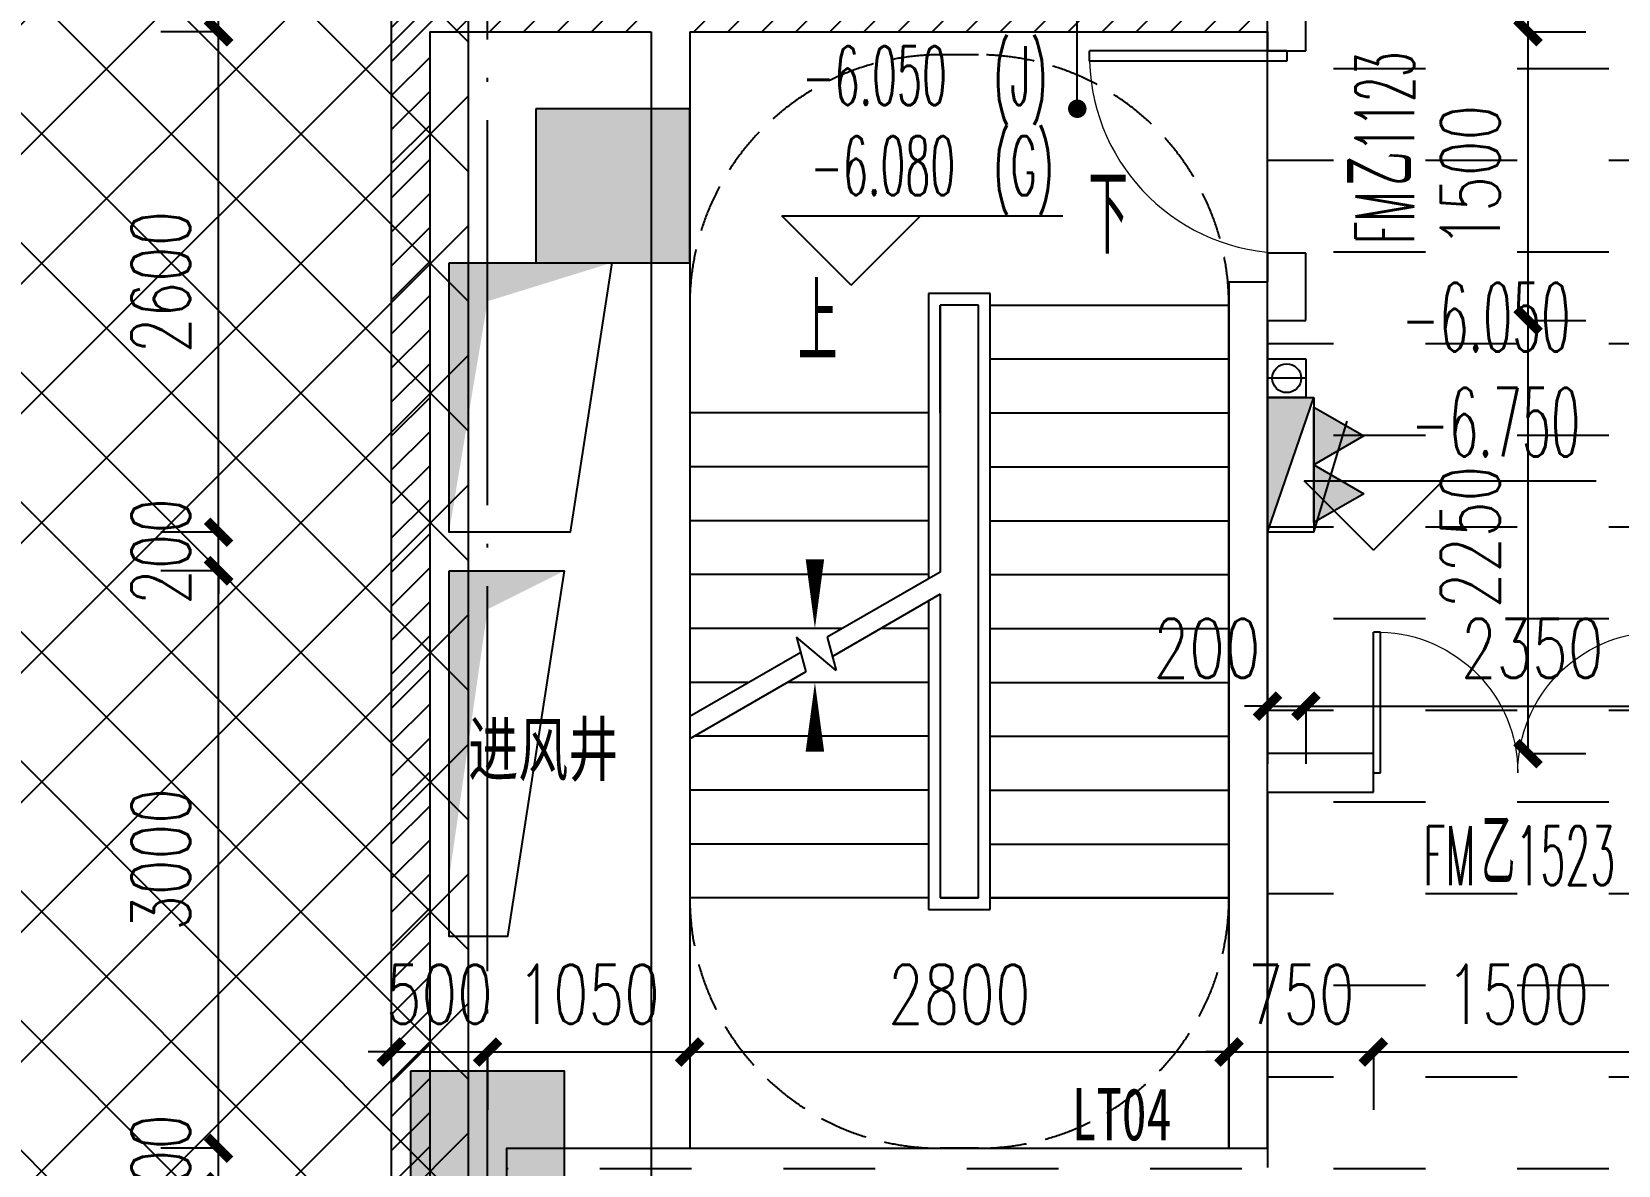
# Model space of a CAD drawing. Header units: millimetres. Extents: x 12325263 to 13848842, y -1463133 to 573208.
# Drawn here: x 12562430 to 12570669, y -816275 to -810387 of the extents above; entities that cross this region are included whole.
import ezdxf
from ezdxf.xclip import XClip

# ---------------------------------------------------------------- set-up
doc = ezdxf.new("R2010")
doc.units = ezdxf.units.MM
doc.header["$LTSCALE"] = 1000
doc.header["$XCLIPFRAME"] = 0
doc.linetypes.add('DASH', pattern=[0.35, 0.25, -0.1])
doc.linetypes.add('DOTE', pattern=[2.42, 2, -0.2, 0.02, -0.2])
for name, color, linetype in [('#s-灭火器', 20, 'Continuous'), ('A-ANNO-ELEV', 3, 'Continuous'), ('A-ANNO-IDEN', 2, 'Continuous'), ('A-ANNO-TEXT', 7, 'Continuous'), ('A-AXIS', 16, 'DOTE'), ('A-COLS', 6, 'Continuous'), ('A-WALL', 5, 'Continuous'), ('A-WALL-PATT', 8, 'Continuous'), ('A_WALL(防火墙)', 151, 'Continuous'), ('DIM_ELEV', 3, 'Continuous'), ('DIM_SYMB', 3, 'Continuous'), ('DOOR_FIRE', 1, 'Continuous'), ('DOOR_FIRE_TEXT', 7, 'Continuous'), ('EQUIP_消火栓', 7, 'Continuous'), ('PUB_DIM', 83, 'Continuous'), ('PUB_HATCH', 8, 'Continuous'), ('PUB_TEXT', 7, 'Continuous'), ('STAIR', 2, 'Continuous'), ('VPIPE-消防高', 3, 'Continuous'), ('WALL', 5, 'Continuous'), ('WALL-SHATCH', 8, 'Continuous'), ('建筑-楼板开洞', 251, 'Continuous'), ('水条件', 1, 'Continuous')]:
    doc.layers.add(name, color=color, linetype=linetype)
doc.styles.add('_TCH_DIM', font='SIMPLEX.shx', dxfattribs={"width": 0.7, "bigfont": 'GBCBIG.shx'})
doc.styles.add('_TCH_DIM_T3', font='SIMPLEX.shx', dxfattribs={"width": 0.705882, "bigfont": 'GBCBIG.shx'})
doc.styles.add('_TCH_WINDOW', font='SIMPLEX', dxfattribs={"width": 0.7, "height": 3.5, "bigfont": 'GBCBIG'})
doc.styles.add('TITXV', font='', dxfattribs={"width": 0.7})
doc.styles.get('TITXV').set_extended_font_data('SimSun')
doc.dimstyles.new('_TCH_ARCH&&120', dxfattribs={"dimtxt": 306, "dimasz": 120, "dimexe": 300, "dimexo": 360, "dimgap": 147, "dimtad": 1, "dimdec": 0, "dimzin": 0, "dimdsep": 46, "dimtxsty": '_TCH_DIM_T3', "dimblk": 'ARCHTICK', "dimcen": 0.09, "dimclrt": 7, "dimazin": 2, "dimtfac": 1, "dimtdec": 0, "dimtix": 1, "dimtmove": 2, "dimatfit": 3, "dimfxl": 1, "dimfxlon": 1, "dimtolj": 1, "dimtzin": 0, "dimarcsym": 0})
pattern_1 = [(45, (0, 89.76), (-88.388383, 88.388383), [])]

# ---------------------------------------------------------------- blocks, each defined once
blk = doc.blocks.new('adgshg13-A$C7F010FC0')
at = {"layer": 'WALL-SHATCH'}
h = blk.add_hatch(color=256, dxfattribs=at)
h.dxf.hatch_style = 1
h.paths.add_polyline_path([(-60384.2, -16880.9), (-763.2, 197.5), (12587.6, -13153.3), (12587.6, -157996), (-162964.9, -188820.4), (-171262.4, -180522.9), (-171262.4, -31310.9), (-150707.2, -10755.7), (-131860.1, -7980.9), (-99162.4, -7980.9), (-99162.4, -4980.9), (-76620.4, -4980.9), (-70107.7, -16880.9)], flags=16)
h.paths.add_polyline_path([(-60091.2, -16380.9), (-646.9, 646.9), (12987.6, -12987.6), (12987.6, -158331.9), (-163100.6, -189250.4), (-171662.4, -180688.6), (-171662.4, -31145.2), (-150777.9, -10260.7), (-131896.7, -7480.9), (-99562.4, -7480.9), (-99562.4, -4580.9), (-76365.6, -4580.9), (-69907.5, -16380.9)])
blk = doc.blocks.new('A$C4C7A72D3')
at = {"layer": 'WALL', "color": 1}
blk.add_blockref('adgshg13-A$C7F010FC0', (210433, 205503.6), dxfattribs=at)
blk = doc.blocks.new('qlzw')
at = {"layer": 'A-AXIS'}
blk.add_line((12431366.8, 979489.8), (12431366.8, 1082089.8), dxfattribs=at)
blk = doc.blocks.new('_FZH')
blk.add_lwpolyline([(-0.5, -0.5), (0.5, -0.5), (0.5, 0.5), (-0.5, 0.5)], close=True)
at = {"layer": 'PUB_HATCH'}
blk.add_solid([(-0.5, -0.5), (0.5, -0.5), (-0.5, 0.5), (0.5, 0.5)], dxfattribs=at)
blk = doc.blocks.new('asdfdsfds')
at = {"layer": 'A-COLS', "xscale": 800, "yscale": 800, "zscale": 800, "rotation": 270}
for p in [(-38850, 74700), (-39500, 69700)]:
    blk.add_blockref('_FZH', p, dxfattribs=at)
blk = doc.blocks.new('管位')
at = {"layer": '水条件'}
blk.add_line((12573126, 675360.4), (12573126, 675160.4), dxfattribs=at)
blk.add_lwpolyline([(12573026, 675360.4), (12573226, 675360.4), (12573226, 675160.4), (12573026, 675160.4)], close=True, dxfattribs=at)
blk = doc.blocks.new('灭火器')
at = {"layer": '#s-灭火器', "ltscale": 1000}
for points in [[(292444.1, 59706.6), (292144.1, 59706.6), (292294.1, 59446.8)], [(292744.1, 59706.6), (292444.1, 59706.6), (292594.1, 59446.8)]]:
    blk.add_hatch(color=256, dxfattribs=at).paths.add_polyline_path(points)
for points in [[(292294.1, 59446.8), (292444.1, 59706.6), (292144.1, 59706.6)], [(292594.1, 59446.8), (292744.1, 59706.6), (292444.1, 59706.6)]]:
    blk.add_lwpolyline(points, close=True, dxfattribs=at)
blk = doc.blocks.new('$TWTSYS$00000508')
for p, q in [((-0.5, 0.5), (0.324, 1.224)), ((-0.5, 0.5), (-0.5, -0.5)), ((-0.5, -0.5), (0.5, 0.5)), ((0.5, 0.5), (-0.5, 0.5)), ((0.5, -0.5), (0.5, 0.5)), ((-0.5, -0.5), (0.5, -0.5))]:
    blk.add_line(p, q)
blk.add_solid([(0.5, -0.5), (0.5, 0.5), (-0.5, -0.5)])
blk = doc.blocks.new('消火栓')
at = {"layer": '#s-灭火器', "rotation": 180.0000000000001}
blk.add_blockref('灭火器', (12864422.1, 734931.8), dxfattribs=at)
at = {"layer": 'EQUIP_消火栓', "xscale": 700, "yscale": 240, "zscale": 700}
blk.add_blockref('$TWTSYS$00000508', (12571977.9, 675105.2), dxfattribs=at)
blk = doc.blocks.new('asdfasfasdfsdf')
at = {"layer": 'VPIPE-消防高'}
blk.add_circle((350, 56450.1), 75, dxfattribs=at)
at = {"xscale": -1, "rotation": 270}
blk.add_blockref('消火栓', (-674735.2, -12515977.8), dxfattribs=at)
at = {"layer": '水条件', "rotation": 270}
blk.add_blockref('管位', (-674910.4, 12629576.1), dxfattribs=at)
blk = doc.blocks.new('_ArchTick')
at = {"color": 0, "linetype": 'ByBlock', "const_width": 0.4}
blk.add_lwpolyline([(-0.5, -0.5), (0.5, 0.5)], dxfattribs=at)
blk = doc.blocks.new('*D4676')
at = {"layer": 'Defpoints', "color": 0, "transparency": 16777216}
for p in [(12568846.8, -812086.7), (12569046.8, -812086.7), (12569046.8, -813890)]:
    blk.add_point(p, dxfattribs=at)
at = {"layer": 'PUB_DIM', "color": 0, "lineweight": -2, "transparency": 16777216}
for p, q in [((12568846.8, -813890), (12568726.8, -813890)), ((12568846.8, -813889), (12568846.8, -814190)), ((12568846.8, -813890), (12569046.8, -813890)), ((12569046.8, -813889), (12569046.8, -814190)), ((12569046.8, -813890), (12569166.8, -813890))]:
    blk.add_line(p, q, dxfattribs=at)
at = {"layer": 'PUB_DIM', "color": 0, "lineweight": -2, "transparency": 16777216, "xscale": 120, "yscale": 120, "zscale": 120}
blk.add_blockref('_ArchTick', (12568846.8, -813890), dxfattribs=at)
at = {"layer": 'PUB_DIM', "color": 0, "lineweight": -2, "transparency": 16777216, "xscale": 120, "yscale": 120, "zscale": 120, "rotation": 180}
blk.add_blockref('_ArchTick', (12569046.8, -813890), dxfattribs=at)
at = {"layer": 'PUB_DIM', "color": 7, "transparency": 16777216, "insert": (12568532.4, -813590), "char_height": 306, "attachment_point": 5, "style": '_TCH_DIM_T3'}
blk.add_mtext('\\A1;200', dxfattribs=at)
blk = doc.blocks.new('*D4677')
at = {"layer": 'Defpoints', "color": 0, "transparency": 16777216}
for p in [(12569046.8, -812086.7), (12571396.8, -812086.7), (12571396.8, -813890)]:
    blk.add_point(p, dxfattribs=at)
at = {"layer": 'PUB_DIM', "color": 0, "lineweight": -2, "transparency": 16777216}
for p, q in [((12569046.8, -813889), (12569046.8, -814190)), ((12569046.8, -813890), (12571396.8, -813890)), ((12571396.8, -813889), (12571396.8, -814190))]:
    blk.add_line(p, q, dxfattribs=at)
at = {"layer": 'PUB_DIM', "color": 0, "lineweight": -2, "transparency": 16777216, "xscale": 120, "yscale": 120, "zscale": 120, "rotation": 180}
blk.add_blockref('_ArchTick', (12569046.8, -813890), dxfattribs=at)
at = {"layer": 'PUB_DIM', "color": 0, "lineweight": -2, "transparency": 16777216, "xscale": 120, "yscale": 120, "zscale": 120}
blk.add_blockref('_ArchTick', (12571396.8, -813890), dxfattribs=at)
at = {"layer": 'PUB_DIM', "color": 7, "transparency": 16777216, "insert": (12570221.8, -813590), "char_height": 306, "attachment_point": 5, "style": '_TCH_DIM_T3'}
blk.add_mtext('\\A1;2350', dxfattribs=at)
blk = doc.blocks.new('*D4678')
at = {"layer": 'Defpoints', "color": 0, "transparency": 16777216}
for p in [(12569046.8, -811886.7), (12570200, -811886.7), (12569046.8, -814136.8)]:
    blk.add_point(p, dxfattribs=at)
at = {"layer": 'PUB_DIM', "color": 0, "lineweight": -2, "transparency": 16777216}
for p, q in [((12570199, -811886.7), (12570500, -811886.7)), ((12570200, -814136.8), (12570200, -811886.7)), ((12570199, -814136.8), (12570500, -814136.8))]:
    blk.add_line(p, q, dxfattribs=at)
at = {"layer": 'PUB_DIM', "color": 0, "lineweight": -2, "transparency": 16777216, "xscale": 120, "yscale": 120, "zscale": 120}
for p, rotation in [((12570200, -811886.7), 90), ((12570200, -814136.8), 270)]:
    blk.add_blockref('_ArchTick', p, dxfattribs=dict(at, rotation=rotation))
at = {"layer": 'PUB_DIM', "color": 7, "transparency": 16777216, "insert": (12569900, -813011.7), "char_height": 306, "attachment_point": 5, "rotation": 90, "style": '_TCH_DIM_T3'}
blk.add_mtext('\\A1;2250', dxfattribs=at)
blk = doc.blocks.new('*D4679')
at = {"layer": 'Defpoints', "color": 0, "transparency": 16777216}
for p in [(12569046.8, -810386.8), (12570200, -810386.8), (12569046.8, -811886.7)]:
    blk.add_point(p, dxfattribs=at)
at = {"layer": 'PUB_DIM', "color": 0, "lineweight": -2, "transparency": 16777216}
for p, q in [((12570199, -810386.8), (12570500, -810386.8)), ((12570200, -811886.7), (12570200, -810386.8)), ((12570199, -811886.7), (12570500, -811886.7))]:
    blk.add_line(p, q, dxfattribs=at)
at = {"layer": 'PUB_DIM', "color": 0, "lineweight": -2, "transparency": 16777216, "xscale": 120, "yscale": 120, "zscale": 120}
for p, rotation in [((12570200, -810386.8), 90), ((12570200, -811886.7), 270)]:
    blk.add_blockref('_ArchTick', p, dxfattribs=dict(at, rotation=rotation))
at = {"layer": 'PUB_DIM', "color": 7, "transparency": 16777216, "insert": (12569900, -811136.7), "char_height": 306, "attachment_point": 5, "rotation": 90, "style": '_TCH_DIM_T3'}
blk.add_mtext('\\A1;1500', dxfattribs=at)
blk = doc.blocks.new('*D4680')
at = {"layer": 'Defpoints', "color": 0, "transparency": 16777216}
for p in [(12569046.8, -807736.8), (12570200, -807736.8), (12569046.8, -810386.8)]:
    blk.add_point(p, dxfattribs=at)
at = {"layer": 'PUB_DIM', "color": 0, "lineweight": -2, "transparency": 16777216}
for p, q in [((12570199, -807736.8), (12570500, -807736.8)), ((12570200, -810386.8), (12570200, -807736.8)), ((12570199, -810386.8), (12570500, -810386.8))]:
    blk.add_line(p, q, dxfattribs=at)
at = {"layer": 'PUB_DIM', "color": 0, "lineweight": -2, "transparency": 16777216, "xscale": 120, "yscale": 120, "zscale": 120}
for p, rotation in [((12570200, -807736.8), 90), ((12570200, -810386.8), 270)]:
    blk.add_blockref('_ArchTick', p, dxfattribs=dict(at, rotation=rotation))
at = {"layer": 'PUB_DIM', "color": 7, "transparency": 16777216, "insert": (12569900, -809061.8), "char_height": 306, "attachment_point": 5, "rotation": 90, "style": '_TCH_DIM_T3'}
blk.add_mtext('\\A1;2650', dxfattribs=at)
blk = doc.blocks.new('*D4687')
at = {"layer": 'Defpoints', "color": 0, "transparency": 16777216}
for p in [(12569396.8, -814886.8), (12570896.8, -814886.8), (12570896.8, -815686.8)]:
    blk.add_point(p, dxfattribs=at)
at = {"layer": 'PUB_DIM', "color": 0, "lineweight": -2, "transparency": 16777216}
for p, q in [((12569396.8, -815685.8), (12569396.8, -815986.8)), ((12569396.8, -815686.8), (12570896.8, -815686.8)), ((12570896.8, -815685.8), (12570896.8, -815986.8))]:
    blk.add_line(p, q, dxfattribs=at)
at = {"layer": 'PUB_DIM', "color": 0, "lineweight": -2, "transparency": 16777216, "xscale": 120, "yscale": 120, "zscale": 120, "rotation": 180}
blk.add_blockref('_ArchTick', (12569396.8, -815686.8), dxfattribs=at)
at = {"layer": 'PUB_DIM', "color": 0, "lineweight": -2, "transparency": 16777216, "xscale": 120, "yscale": 120, "zscale": 120}
blk.add_blockref('_ArchTick', (12570896.8, -815686.8), dxfattribs=at)
at = {"layer": 'PUB_DIM', "color": 7, "transparency": 16777216, "insert": (12570146.8, -815386.8), "char_height": 306, "attachment_point": 5, "style": '_TCH_DIM_T3'}
blk.add_mtext('\\A1;1500', dxfattribs=at)
blk = doc.blocks.new('*D4688')
at = {"layer": 'Defpoints', "color": 0, "transparency": 16777216}
for p in [(12568646.8, -814886.8), (12569396.8, -814886.8), (12569396.8, -815686.8)]:
    blk.add_point(p, dxfattribs=at)
at = {"layer": 'PUB_DIM', "color": 0, "lineweight": -2, "transparency": 16777216}
for p, q in [((12568646.8, -815686.8), (12568526.8, -815686.8)), ((12568646.8, -815685.8), (12568646.8, -815986.8)), ((12568646.8, -815686.8), (12569396.8, -815686.8)), ((12569396.8, -815685.8), (12569396.8, -815986.8)), ((12569396.8, -815686.8), (12569516.8, -815686.8))]:
    blk.add_line(p, q, dxfattribs=at)
at = {"layer": 'PUB_DIM', "color": 0, "lineweight": -2, "transparency": 16777216, "xscale": 120, "yscale": 120, "zscale": 120}
blk.add_blockref('_ArchTick', (12568646.8, -815686.8), dxfattribs=at)
at = {"layer": 'PUB_DIM', "color": 0, "lineweight": -2, "transparency": 16777216, "xscale": 120, "yscale": 120, "zscale": 120, "rotation": 180}
blk.add_blockref('_ArchTick', (12569396.8, -815686.8), dxfattribs=at)
at = {"layer": 'PUB_DIM', "color": 7, "transparency": 16777216, "insert": (12569021.8, -815386.8), "char_height": 306, "attachment_point": 5, "style": '_TCH_DIM_T3'}
blk.add_mtext('\\A1;750', dxfattribs=at)
blk = doc.blocks.new('*D4689')
at = {"layer": 'Defpoints', "color": 0, "transparency": 16777216}
for p in [(12565846.8, -814886.8), (12568646.8, -814886.8), (12568646.8, -815686.8)]:
    blk.add_point(p, dxfattribs=at)
at = {"layer": 'PUB_DIM', "color": 0, "lineweight": -2, "transparency": 16777216}
for p, q in [((12565846.8, -815685.8), (12565846.8, -815986.8)), ((12565846.8, -815686.8), (12568646.8, -815686.8)), ((12568646.8, -815685.8), (12568646.8, -815986.8))]:
    blk.add_line(p, q, dxfattribs=at)
at = {"layer": 'PUB_DIM', "color": 0, "lineweight": -2, "transparency": 16777216, "xscale": 120, "yscale": 120, "zscale": 120, "rotation": 180}
blk.add_blockref('_ArchTick', (12565846.8, -815686.8), dxfattribs=at)
at = {"layer": 'PUB_DIM', "color": 0, "lineweight": -2, "transparency": 16777216, "xscale": 120, "yscale": 120, "zscale": 120}
blk.add_blockref('_ArchTick', (12568646.8, -815686.8), dxfattribs=at)
at = {"layer": 'PUB_DIM', "color": 7, "transparency": 16777216, "insert": (12567246.8, -815386.8), "char_height": 306, "attachment_point": 5, "style": '_TCH_DIM_T3'}
blk.add_mtext('\\A1;2800', dxfattribs=at)
blk = doc.blocks.new('*D4690')
at = {"layer": 'Defpoints', "color": 0, "transparency": 16777216}
for p in [(12564796.8, -814886.8), (12565846.8, -814886.8), (12565846.8, -815686.8)]:
    blk.add_point(p, dxfattribs=at)
at = {"layer": 'PUB_DIM', "color": 0, "lineweight": -2, "transparency": 16777216}
for p, q in [((12564796.8, -815685.8), (12564796.8, -815986.8)), ((12564796.8, -815686.8), (12565846.8, -815686.8)), ((12565846.8, -815685.8), (12565846.8, -815986.8))]:
    blk.add_line(p, q, dxfattribs=at)
at = {"layer": 'PUB_DIM', "color": 0, "lineweight": -2, "transparency": 16777216, "xscale": 120, "yscale": 120, "zscale": 120, "rotation": 180}
blk.add_blockref('_ArchTick', (12564796.8, -815686.8), dxfattribs=at)
at = {"layer": 'PUB_DIM', "color": 0, "lineweight": -2, "transparency": 16777216, "xscale": 120, "yscale": 120, "zscale": 120}
blk.add_blockref('_ArchTick', (12565846.8, -815686.8), dxfattribs=at)
at = {"layer": 'PUB_DIM', "color": 7, "transparency": 16777216, "insert": (12565321.8, -815386.8), "char_height": 306, "attachment_point": 5, "style": '_TCH_DIM_T3'}
blk.add_mtext('\\A1;1050', dxfattribs=at)
blk = doc.blocks.new('*D4691')
at = {"layer": 'Defpoints', "color": 0, "transparency": 16777216}
for p in [(12564296.9, -814886.8), (12564796.8, -814886.8), (12564796.8, -815686.8)]:
    blk.add_point(p, dxfattribs=at)
at = {"layer": 'PUB_DIM', "color": 0, "lineweight": -2, "transparency": 16777216}
for p, q in [((12564296.9, -815686.8), (12564176.9, -815686.8)), ((12564296.9, -815685.8), (12564296.9, -815986.8)), ((12564296.9, -815686.8), (12564796.8, -815686.8)), ((12564796.8, -815685.8), (12564796.8, -815986.8)), ((12564796.8, -815686.8), (12564916.8, -815686.8))]:
    blk.add_line(p, q, dxfattribs=at)
at = {"layer": 'PUB_DIM', "color": 0, "lineweight": -2, "transparency": 16777216, "xscale": 120, "yscale": 120, "zscale": 120}
blk.add_blockref('_ArchTick', (12564296.9, -815686.8), dxfattribs=at)
at = {"layer": 'PUB_DIM', "color": 0, "lineweight": -2, "transparency": 16777216, "xscale": 120, "yscale": 120, "zscale": 120, "rotation": 180}
blk.add_blockref('_ArchTick', (12564796.8, -815686.8), dxfattribs=at)
at = {"layer": 'PUB_DIM', "color": 7, "transparency": 16777216, "insert": (12564546.9, -815386.8), "char_height": 306, "attachment_point": 5, "style": '_TCH_DIM_T3'}
blk.add_mtext('\\A1;500', dxfattribs=at)
blk = doc.blocks.new('*D4693')
at = {"layer": 'Defpoints', "color": 0, "transparency": 16777216}
for p in [(12563400, -807736.8), (12564496.8, -807736.8), (12564496.8, -810386.8)]:
    blk.add_point(p, dxfattribs=at)
at = {"layer": 'PUB_DIM', "color": 0, "lineweight": -2, "transparency": 16777216}
for p, q in [((12563401, -807736.8), (12563100, -807736.8)), ((12563400, -810386.8), (12563400, -807736.8)), ((12563401, -810386.8), (12563100, -810386.8))]:
    blk.add_line(p, q, dxfattribs=at)
at = {"layer": 'PUB_DIM', "color": 0, "lineweight": -2, "transparency": 16777216, "xscale": 120, "yscale": 120, "zscale": 120}
for p, rotation in [((12563400, -807736.8), 90), ((12563400, -810386.8), 270)]:
    blk.add_blockref('_ArchTick', p, dxfattribs=dict(at, rotation=rotation))
at = {"layer": 'PUB_DIM', "color": 7, "transparency": 16777216, "insert": (12563100, -809061.8), "char_height": 306, "attachment_point": 5, "rotation": 90, "style": '_TCH_DIM_T3'}
blk.add_mtext('\\A1;2650', dxfattribs=at)
blk = doc.blocks.new('*D4694')
at = {"layer": 'Defpoints', "color": 0, "transparency": 16777216}
for p in [(12563400, -810386.8), (12564496.8, -810386.8), (12564496.8, -812986.8)]:
    blk.add_point(p, dxfattribs=at)
at = {"layer": 'PUB_DIM', "color": 0, "lineweight": -2, "transparency": 16777216}
for p, q in [((12563401, -810386.8), (12563100, -810386.8)), ((12563400, -812986.8), (12563400, -810386.8)), ((12563401, -812986.8), (12563100, -812986.8))]:
    blk.add_line(p, q, dxfattribs=at)
at = {"layer": 'PUB_DIM', "color": 0, "lineweight": -2, "transparency": 16777216, "xscale": 120, "yscale": 120, "zscale": 120}
for p, rotation in [((12563400, -810386.8), 90), ((12563400, -812986.8), 270)]:
    blk.add_blockref('_ArchTick', p, dxfattribs=dict(at, rotation=rotation))
at = {"layer": 'PUB_DIM', "color": 7, "transparency": 16777216, "insert": (12563100, -811686.8), "char_height": 306, "attachment_point": 5, "rotation": 90, "style": '_TCH_DIM_T3'}
blk.add_mtext('\\A1;2600', dxfattribs=at)
blk = doc.blocks.new('*D4695')
at = {"layer": 'Defpoints', "color": 0, "transparency": 16777216}
for p in [(12563400, -812986.8), (12564496.8, -812986.8), (12564496.8, -813186.8)]:
    blk.add_point(p, dxfattribs=at)
at = {"layer": 'PUB_DIM', "color": 0, "lineweight": -2, "transparency": 16777216}
for p, q in [((12563400, -812986.8), (12563400, -812866.8)), ((12563401, -812986.8), (12563100, -812986.8)), ((12563400, -813186.8), (12563400, -812986.8)), ((12563401, -813186.8), (12563100, -813186.8)), ((12563400, -813186.8), (12563400, -813306.8))]:
    blk.add_line(p, q, dxfattribs=at)
at = {"layer": 'PUB_DIM', "color": 0, "lineweight": -2, "transparency": 16777216, "xscale": 120, "yscale": 120, "zscale": 120}
for p, rotation in [((12563400, -812986.8), 270), ((12563400, -813186.8), 90)]:
    blk.add_blockref('_ArchTick', p, dxfattribs=dict(at, rotation=rotation))
at = {"layer": 'PUB_DIM', "color": 7, "transparency": 16777216, "insert": (12563100, -813086.8), "char_height": 306, "attachment_point": 5, "rotation": 90, "style": '_TCH_DIM_T3'}
blk.add_mtext('\\A1;200', dxfattribs=at)
blk = doc.blocks.new('*D4696')
at = {"layer": 'Defpoints', "color": 0, "transparency": 16777216}
for p in [(12563400, -813186.8), (12564496.8, -813186.8), (12564496.8, -816186.8)]:
    blk.add_point(p, dxfattribs=at)
at = {"layer": 'PUB_DIM', "color": 0, "lineweight": -2, "transparency": 16777216}
for p, q in [((12563401, -813186.8), (12563100, -813186.8)), ((12563400, -816186.8), (12563400, -813186.8)), ((12563401, -816186.8), (12563100, -816186.8))]:
    blk.add_line(p, q, dxfattribs=at)
at = {"layer": 'PUB_DIM', "color": 0, "lineweight": -2, "transparency": 16777216, "xscale": 120, "yscale": 120, "zscale": 120}
for p, rotation in [((12563400, -813186.8), 90), ((12563400, -816186.8), 270)]:
    blk.add_blockref('_ArchTick', p, dxfattribs=dict(at, rotation=rotation))
at = {"layer": 'PUB_DIM', "color": 7, "transparency": 16777216, "insert": (12563100, -814686.8), "char_height": 306, "attachment_point": 5, "rotation": 90, "style": '_TCH_DIM_T3'}
blk.add_mtext('\\A1;3000', dxfattribs=at)
blk = doc.blocks.new('*D4697')
at = {"layer": 'Defpoints', "color": 0, "transparency": 16777216}
for p in [(12563400, -816186.8), (12564496.8, -816186.8), (12564496.8, -816386.8)]:
    blk.add_point(p, dxfattribs=at)
at = {"layer": 'PUB_DIM', "color": 0, "lineweight": -2, "transparency": 16777216}
for p, q in [((12563400, -816186.8), (12563400, -816066.8)), ((12563401, -816186.8), (12563100, -816186.8)), ((12563400, -816386.8), (12563400, -816186.8)), ((12563401, -816386.8), (12563100, -816386.8)), ((12563400, -816386.8), (12563400, -816506.8))]:
    blk.add_line(p, q, dxfattribs=at)
at = {"layer": 'PUB_DIM', "color": 0, "lineweight": -2, "transparency": 16777216, "xscale": 120, "yscale": 120, "zscale": 120}
for p, rotation in [((12563400, -816186.8), 270), ((12563400, -816386.8), 90)]:
    blk.add_blockref('_ArchTick', p, dxfattribs=dict(at, rotation=rotation))
at = {"layer": 'PUB_DIM', "color": 7, "transparency": 16777216, "insert": (12563100, -816286.8), "char_height": 306, "attachment_point": 5, "rotation": 90, "style": '_TCH_DIM_T3'}
blk.add_mtext('\\A1;200', dxfattribs=at)
blk = doc.blocks.new('$DorLib2D$00000002')
for p, q in [((-0.5, 0), (-0.5, 0.4875)), ((-0.475, 0.4875), (-0.5, 0.4875)), ((-0.475, 0), (-0.475, 0.4875)), ((0.475, 0), (0.475, 0.4875)), ((0.475, 0.4875), (0.5, 0.4875)), ((0.5, 0), (0.5, 0.4875)), ((-0.5, 0), (-0.475, 0)), ((0.5, 0), (0.475, 0))]:
    blk.add_line(p, q)
at = {"lineweight": 13}
for centre, start, end in [((-0.4875, 0), 0, 88.5307), ((0.4875, 0), 91.4693, 180)]:
    blk.add_arc(centre, 0.4875, start, end, dxfattribs=at)
blk = doc.blocks.new('$DorLib2D$00000001')
for p, q in [((0.45, 0.975), (0.5, 0.975)), ((0.45, 0), (0.45, 0.975)), ((0.5, 0), (0.5, 0.975)), ((0.5, 0), (0.45, 0))]:
    blk.add_line(p, q)
at = {"lineweight": 13}
blk.add_arc((0.475, 0), 0.975, 91.46928, 180, dxfattribs=at)

msp = doc.modelspace()

# ---------------------------------------------------------------- block references
ref = msp.add_blockref('A$C4C7A72D3', (12385714.9, -906209.5), dxfattribs=dict(rotation=350.041249254255))
XClip(ref).set_block_clipping_path([(223442.8584877662, 85923.1187333744), (220542.7961432356, 85923.1422391906), (220542.8579492103, 89292.823275506), (211526.9150355905, 89292.8101311298), (210631.4331447985, 94392.8080583527), (206113.3685902953, 94392.8025418455), (206001.4315187763, 95030.3127344656), (204376.2826588508, 94744.9613686837), (203364.4570056833, 100506.9030052917), (197947.3947122637, 99555.7482674252), (192482.3428474721, 130679.4765393781), (190118.7804593667, 130264.4504016289), (191623.4071957469, 121695.6427078634), (177046.6486519482, 119136.2011700841), (175707.6223907359, 126760.8483765714), (173902.988371335, 128026.4039125028), (169528.3854461554, 127258.2903269802), (169070.0967394859, 129868.3614864857), (163308.2517458182, 128856.6693391807), (163766.52659606, 126246.6171700556), (159679.1795131005, 125528.9180921423), (170669.6888374612, 62935.797914044), (167222.1989369914, 62330.4650948944), (167939.7759490944, 58243.6808593175), (171386.9528796654, 58848.2912487988), (172857.0656793863, 50477.0032648193), (165962.5026008021, 49266.4230898353), (168037.7813034765, 37447.1796448426), (140649.9584970828, 32638.2390106404), (115387.9799239188, 28202.5781787895), (95598.7254695911, 140907.4332163476), (226939.476109907, 163968.8668500402), (240128.6952811591, 88852.8973128139)])

# ---------------------------------------------------------------- next in the draw order: hatches: boundary and pattern name
at = {"layer": 'A-WALL-PATT'}
h = msp.add_hatch(dxfattribs=at)
h.set_pattern_fill('ANSI37', color=252, scale=300)
h.set_pattern_definition([(45, (0, 0), (-336.759605, 336.759605), []), (135, (0, 0), (-336.759605, -336.759605), [])])
h.paths.add_polyline_path([(12620650.4, -860223), (12617794, -859722), (12618376.9, -856402.6), (12609496.8, -854843.4), (12609496.8, -849665.4), (12605046.8, -848884), (12605046.8, -848236.8), (12604796.8, -848236.8), (12604796.8, -848236.8), (12603396.8, -848236.8), (12603396.8, -842386.7), (12597896.8, -842386.8), (12597896.8, -819486.8), (12597896.6, -810786.8), (12595496.8, -810786.8), (12595496.9, -819486.7), (12580697.2, -819486.7), (12580696.9, -811745.4), (12579138.3, -810186.8), (12574696.8, -810186.7), (12574696.8, -807536.8), (12568846.8, -807536.8), (12568846.8, -810186.8), (12564696.9, -810186.8), (12564696.8, -873736.8), (12561196.8, -873736.8), (12561196.8, -877886.8), (12564696.8, -877886.8), (12564696.8, -886386.8), (12557696.8, -886386.8), (12557696.8, -898386.9), (12504241.6, -898386.9), (12504241.6, -783958), (12634041.3, -783958), (12627930.1, -818762.8)])
h = msp.add_hatch(dxfattribs=at)
h.set_pattern_fill('普通砖', color=256, scale=50, style=0)
h.set_pattern_definition(pattern_1)
h.paths.add_polyline_path([(12564496.8, -810386.8), (12564296.8, -810186.8), (12564296.8, -818186.8), (12564430.1, -818186.8), (12564496.8, -818086.8)])
h = msp.add_hatch(dxfattribs=at)
h.set_pattern_fill('普通砖', color=256, scale=50, style=0)
h.set_pattern_definition(pattern_1)
h.paths.add_polyline_path([(12564296.8, -810186.8), (12564496.8, -810386.8), (12565646.8, -810386.8), (12565746.8, -810320.1), (12565746.8, -810186.8)])
h = msp.add_hatch(dxfattribs=at)
h.set_pattern_fill('普通砖', color=256, scale=50, style=0)
h.set_pattern_definition(pattern_1)
h.paths.add_polyline_path([(12565746.8, -810320.1), (12565846.8, -810386.8), (12568846.8, -810386.8), (12568913.5, -810286.8), (12568846.8, -810186.8), (12565746.8, -810186.8)])
at = {"layer": '建筑-楼板开洞'}
h = msp.add_hatch(dxfattribs=at)
h.set_pattern_fill('DASH', color=256, scale=500)
h.set_pattern_definition([(0, (0, 0), (476.25, 476.25), [476.25, -476.25])])
h.paths.add_polyline_path([(12597696.7, -842386.8), (12590696.8, -842386.9), (12590697.1, -843986.8), (12595796.8, -843986.9), (12595797.1, -849736.9), (12588796.8, -849736.8), (12588796.8, -851936.8), (12564896.8, -851936.8), (12564896.8, -816186.8), (12568846.8, -816186.8), (12568846.8, -816040), (12568846.8, -807536.8), (12574696.8, -807536.8), (12574696.8, -810386.8), (12575896.8, -810386.8), (12579055.2, -810386.8), (12580496.9, -811828.2), (12580696.9, -819086.9), (12595696.9, -819086.7), (12595696.9, -812786.8), (12597696.7, -812786.8)])
h = msp.add_hatch(color=256, dxfattribs=at)
h.dxf.hatch_style = 1
h.paths.add_polyline_path([(12564596.8, -812986.8), (12564596.8, -811586.8), (12565442.1, -811586.8), (12564796.8, -811786.8)])
h = msp.add_hatch(color=256, dxfattribs=at)
h.dxf.hatch_style = 1
h.paths.add_polyline_path([(12564596.8, -814786.8), (12564596.8, -813186.8), (12565197.4, -813186.8), (12564796.8, -813386.8)])

# ---------------------------------------------------------------- next in the draw order: linework, layer by layer
at = {"layer": 'A-ANNO-ELEV'}
for p, q in [((12569396.8, -813080), (12569036.8, -812720)), ((12569036.8, -812720), (12570553.5, -812720)), ((12569396.8, -813080), (12569756.8, -812720))]:
    msp.add_line(p, q, dxfattribs=at)
at = {"layer": 'A-ANNO-IDEN'}
msp.add_line((12567859.3, -810786.9), (12567859.3, -808292.6), dxfattribs=at)
at = {"layer": 'A-ANNO-IDEN', "const_width": 48}
msp.add_lwpolyline([(12567859.3, -810810.9, 1), (12567859.3, -810762.9, 1)], format="xyb", close=True, dxfattribs=at)
at = {"layer": 'A-WALL'}
for p, q in [((12569046.8, -810486.8), (12569046.8, -810286.8)), ((12565646.8, -810386.8), (12565646.8, -816386.8)), ((12565846.8, -810386.8), (12565846.8, -816186.8)), ((12568846.8, -810386.8), (12568846.8, -810486.8)), ((12568846.8, -810486.8), (12569046.8, -810486.8)), ((12569046.8, -811536.8), (12568846.8, -811536.8)), ((12568846.8, -811536.8), (12568846.8, -811686.7)), ((12569046.8, -811886.7), (12569046.8, -811536.8)), ((12568646.8, -811686.7), (12568646.8, -814236.8)), ((12568646.8, -811686.7), (12568846.8, -811686.7)), ((12568846.8, -811886.7), (12568846.8, -814136.8)), ((12568846.8, -811886.7), (12569046.8, -811886.7)), ((12569396.8, -814136.8), (12568846.8, -814136.8)), ((12569396.8, -814336.8), (12569396.8, -814136.8)), ((12568646.8, -814236.8), (12568646.8, -816186.8)), ((12568846.8, -814336.8), (12568846.8, -816286.8)), ((12568846.8, -814336.8), (12569396.8, -814336.8)), ((12565846.8, -816186.8), (12568646.8, -816186.8))]:
    msp.add_line(p, q, dxfattribs=at)
at = {"layer": 'A_WALL(防火墙)'}
for p, q in [((12564296.8, -810186.8), (12564296.8, -818186.8)), ((12564496.8, -810386.8), (12564496.8, -818086.8)), ((12564496.8, -810386.8), (12565646.8, -810386.8)), ((12565846.8, -810386.8), (12568846.8, -810386.8))]:
    msp.add_line(p, q, dxfattribs=at)
at = {"layer": 'DIM_ELEV'}
for p, q in [((12566684.9, -811704), (12566324.9, -811344)), ((12566324.9, -811344), (12567783.5, -811344)), ((12566684.9, -811704), (12567044.9, -811344))]:
    msp.add_line(p, q, dxfattribs=at)
at = {"layer": 'DIM_SYMB'}
for points in [[(12567996.8, -811666.8, 0, 0, 0), (12567996.8, -815536.7, 0, 0, 0), (12566496.8, -815536.7, 0, 0, 0), (12566496.8, -813766.8, 0, 96, 0), (12566496.8, -814126.8, 0, 0, 0)], [(12566496.8, -812226.8, 0, 0, 0), (12566496.8, -813486.8, 0, 96, 0), (12566496.8, -813126.8, 0, 0, 0)]]:
    msp.add_lwpolyline(points, format="xyseb", dxfattribs=at)
at = {"layer": 'PUB_HATCH', "color": 6, "elevation": 0}
msp.add_lwpolyline([(12603396.8, -842386.7), (12597896.8, -842386.8), (12597896.8, -819486.8), (12597896.6, -810786.8), (12595496.8, -810786.8), (12595496.9, -819486.7), (12580697.2, -819486.7), (12580696.9, -811745.4), (12579138.3, -810186.8), (12574696.8, -810186.7), (12574696.8, -807536.8), (12568846.8, -807536.8), (12568846.8, -810186.8), (12564696.9, -810186.8), (12564696.8, -873736.8), (12561196.8, -873736.8), (12561196.8, -877886.8), (12564696.8, -877886.8), (12564696.8, -886386.8), (12557696.8, -886386.8), (12557696.8, -898386.9), (12504241.6, -898386.9)], dxfattribs=at)
at = {"layer": 'STAIR'}
for p, q in [((12567406.8, -811746.8), (12567086.8, -811746.8)), ((12567086.8, -811746.8), (12567086.8, -813228.4)), ((12567406.8, -814946.8), (12567406.8, -811746.8)), ((12567346.8, -811806.8), (12567146.8, -811806.8)), ((12567146.8, -811806.8), (12567146.8, -813193.8)), ((12567146.8, -812366.8), (12567146.8, -811806.8)), ((12567346.8, -814886.8), (12567346.8, -811806.8)), ((12567346.8, -814886.8), (12567346.8, -811806.8)), ((12567406.8, -811806.8), (12568646.8, -811806.8)), ((12568646.8, -814886.8), (12568646.8, -811806.8)), ((12567406.8, -812086.8), (12568646.8, -812086.8)), ((12565846.8, -812366.8), (12565846.8, -813944.3)), ((12567086.8, -812366.8), (12565846.8, -812366.8)), ((12567146.8, -812366.8), (12567146.8, -813193.8)), ((12567406.8, -812366.8), (12568646.8, -812366.8)), ((12567086.8, -812646.8), (12565846.8, -812646.8)), ((12567406.8, -812646.8), (12568646.8, -812646.8)), ((12567086.8, -812926.8), (12565846.8, -812926.8)), ((12567406.8, -812926.8), (12568646.8, -812926.8)), ((12567086.8, -813206.8), (12565846.8, -813206.8)), ((12567146.8, -813193.8), (12566561.2, -813531.9)), ((12567406.8, -813206.8), (12568646.8, -813206.8)), ((12567146.8, -813309.2), (12566588, -813631.9)), ((12567146.8, -813309.2), (12567146.8, -814886.8)), ((12567146.8, -813309.2), (12567146.8, -814886.8)), ((12567086.8, -813343.9), (12567086.8, -814946.8)), ((12566639.3, -813486.8), (12565846.8, -813486.8)), ((12567086.8, -813486.8), (12566839.3, -813486.8)), ((12567406.8, -813486.8), (12568646.8, -813486.8)), ((12566607.4, -813704.2), (12566401.3, -813531.3)), ((12566401.3, -813531.3), (12566449.7, -813711.7)), ((12566561.2, -813531.9), (12566607.4, -813704.2)), ((12566422.9, -813611.7), (12565846.8, -813944.3)), ((12566449.7, -813711.7), (12565846.8, -814059.8)), ((12566154.3, -813766.8), (12565846.8, -813766.8)), ((12567086.8, -813766.8), (12566354.3, -813766.8)), ((12567406.8, -813766.8), (12568646.8, -813766.8)), ((12565846.8, -814059.8), (12565846.8, -814886.8)), ((12567086.8, -814046.8), (12565869.3, -814046.8)), ((12567406.8, -814046.8), (12568646.8, -814046.8)), ((12567086.8, -814326.8), (12565846.8, -814326.8)), ((12567406.8, -814326.8), (12568646.8, -814326.8)), ((12567086.8, -814606.8), (12565846.8, -814606.8)), ((12567406.8, -814606.8), (12568646.8, -814606.8)), ((12567086.8, -814886.8), (12565846.8, -814886.8)), ((12565846.8, -814886.8), (12565846.8, -816186.7)), ((12567086.8, -814886.8), (12565846.8, -814886.8)), ((12567146.8, -814886.8), (12567346.8, -814886.8)), ((12567346.8, -814886.8), (12567146.8, -814886.8)), ((12567406.8, -814886.8), (12568646.8, -814886.8)), ((12568646.8, -814886.8), (12567406.8, -814886.8)), ((12568646.8, -816186.7), (12568646.8, -814886.8)), ((12567086.8, -814946.8), (12567406.8, -814946.8)), ((12565846.8, -816186.7), (12568646.8, -816186.7))]:
    msp.add_line(p, q, dxfattribs=at)
at = {"layer": 'STAIR', "linetype": 'DASH'}
for points in [[(12568646.6, -811806.7, 0.414214), (12567346.7, -810506.8), (12567146.7, -810506.8, 0.414214), (12565846.8, -811806.7)], [(12568646.8, -814886.9, -0.414214), (12567346.9, -816186.8), (12567146.9, -816186.8, -0.414214), (12565847, -814886.9)]]:
    msp.add_lwpolyline(points, format="xyb", dxfattribs=at)
at = {"layer": '建筑-楼板开洞'}
for points in [[(12597696.7, -842386.8), (12590696.8, -842386.9), (12590697.1, -843986.8), (12595796.8, -843986.9), (12595797.1, -849736.9), (12588796.8, -849736.8), (12588796.8, -851936.8), (12564896.8, -851936.8), (12564896.8, -816186.8), (12568846.8, -816186.8), (12568846.8, -816040), (12568846.8, -807536.8), (12574696.8, -807536.8), (12574696.8, -810386.8), (12575896.8, -810386.8), (12579055.2, -810386.8), (12580496.9, -811828.2), (12580696.9, -819086.9), (12595696.9, -819086.7), (12595696.9, -812786.8), (12597696.7, -812786.8)], [(12564596.8, -811586.8), (12565442.1, -811586.8), (12565225.4, -812986.8), (12564596.8, -812986.8)], [(12564596.8, -813186.8), (12565194.4, -813186.8), (12564900.4, -815086.8), (12564596.8, -815086.8)]]:
    msp.add_lwpolyline(points, close=True, dxfattribs=at)

# ---------------------------------------------------------------- next in the draw order: block references
at = {"color": 2}
msp.add_blockref('qlzw', (133430, -1881876.5), dxfattribs=at)
for name, p in [('asdfdsfds', (12604296.8, -885886.8)), ('asdfasfasdfsdf', (12568596.8, -868636.8))]:
    msp.add_blockref(name, p)
at = {"layer": 'DOOR_FIRE', "zscale": 200}
for name, p, xscale, yscale, rotation in [('$DorLib2D$00000001', (12568946.8, -811011.8), -1050, -1050, 270), ('$DorLib2D$00000002', (12570146.8, -814236.8), -1500, 1500, 2.261053088591454e-12)]:
    msp.add_blockref(name, p, dxfattribs=dict(at, xscale=xscale, yscale=yscale, rotation=rotation))

# ---------------------------------------------------------------- next in the draw order: texts
at = {"layer": 'A-ANNO-TEXT'}
for s, height, style, width, p in [('-6.050', 357, '_TCH_DIM', 0.494118, (12569543.1, -812048)), ('-6.750', 357, '_TCH_DIM', 0.494118, (12569593.5, -812594)), ('进风井', 271.9, 'TITXV', 0.7, (12564696.8, -814250.2)), ('LT04', 271.9, 'TITXV', 0.7, (12567830.7, -816145.7))]:
    msp.add_text(s, height=height, dxfattribs=dict(at, style=style, width=width)).set_placement(p)
at = {"layer": 'DOOR_FIRE_TEXT', "style": '_TCH_WINDOW'}
for s, height, width, p in [('1123', 306, 0.494118, (12569609.2, -811009.7)), ('乙', 347.2, 0.7, (12569609.2, -811186.7)), ('FM', 306, 0.494118, (12569609.2, -811489.1))]:
    msp.add_text(s, height=height, rotation=90, dxfattribs=dict(at, width=width)).set_placement(p)
for s, height, width, p in [('乙', 347.2, 0.7, (12569957.5, -814819.8)), ('FM', 306, 0.494118, (12569655.1, -814819.8)), ('1523', 306, 0.494118, (12570134.5, -814819.8))]:
    msp.add_text(s, height=height, dxfattribs=dict(at, width=width)).set_placement(p)
at = {"layer": 'PUB_TEXT', "style": '_TCH_DIM'}
for s, height, width, p in [('(J)', 306, 0.494118, (12567421.7, -810768)), ('-6.050', 306, 0.494118, (12566430.5, -810768)), ('-6.080', 306, 0.494118, (12566473.7, -811236)), ('(G)', 306, 0.494118, (12567421.7, -811236)), ('下', 405.1, 0.7, (12567917, -811540.8)), ('上', 405.1, 0.7, (12566409.2, -812100.8))]:
    msp.add_text(s, height=height, dxfattribs=dict(at, width=width)).set_placement(p)

# ---------------------------------------------------------------- next in the draw order: dimensions: what is measured, and where the dimension line sits
at = {"layer": 'PUB_DIM'}
for p1, p2, distance, picture, middle in [((12564496.8, -810386.8), (12564496.8, -807736.8), 1096.8, '*D4693', (12563100, -809061.8)), ((12569046.8, -810386.8), (12569046.8, -807736.8), -1153.2, '*D4680', (12569900, -809061.8)), ((12564496.8, -812986.8), (12564496.8, -810386.8), 1096.8, '*D4694', (12563100, -811686.8)), ((12569046.8, -811886.7), (12569046.8, -810386.8), -1153.2, '*D4679', (12569900, -811136.7)), ((12569046.8, -814136.8), (12569046.8, -811886.7), -1153.2, '*D4678', (12569900, -813011.7)), ((12569046.8, -812086.7), (12571396.8, -812086.7), -1803.3, '*D4677', (12570221.8, -813590)), ((12564496.8, -813186.8), (12564496.8, -812986.8), 1096.8, '*D4695', (12563100, -813086.8)), ((12564496.8, -816186.8), (12564496.8, -813186.8), 1096.8, '*D4696', (12563100, -814686.8)), ((12564296.9, -814886.8), (12564796.8, -814886.8), -800, '*D4691', (12564546.9, -815386.8)), ((12564796.8, -814886.8), (12565846.8, -814886.8), -800, '*D4690', (12565321.8, -815386.8)), ((12565846.8, -814886.8), (12568646.8, -814886.8), -800, '*D4689', (12567246.8, -815386.8)), ((12568646.8, -814886.8), (12569396.8, -814886.8), -800, '*D4688', (12569021.8, -815386.8)), ((12569396.8, -814886.8), (12570896.8, -814886.8), -800, '*D4687', (12570146.8, -815386.8)), ((12564496.8, -816386.8), (12564496.8, -816186.8), 1096.8, '*D4697', (12563100, -816286.8))]:
    dim = msp.add_aligned_dim(p1=p1, p2=p2, distance=distance, dimstyle='_TCH_ARCH&&120', dxfattribs=at)
    dim.commit()
    dim.dimension.update_dxf_attribs({"geometry": picture, "text_midpoint": middle})
dim = msp.add_linear_dim(base=(12569046.8, -813890), p1=(12568846.8, -812086.7), p2=(12569046.8, -812086.7), angle=0, dimstyle='_TCH_ARCH&&120', dxfattribs=at)
dim.commit()
dim.dimension.update_dxf_attribs({"geometry": '*D4676', "text_midpoint": (12568532.4, -813590), "dimtype": 129})

doc.saveas('drawing.dxf')
